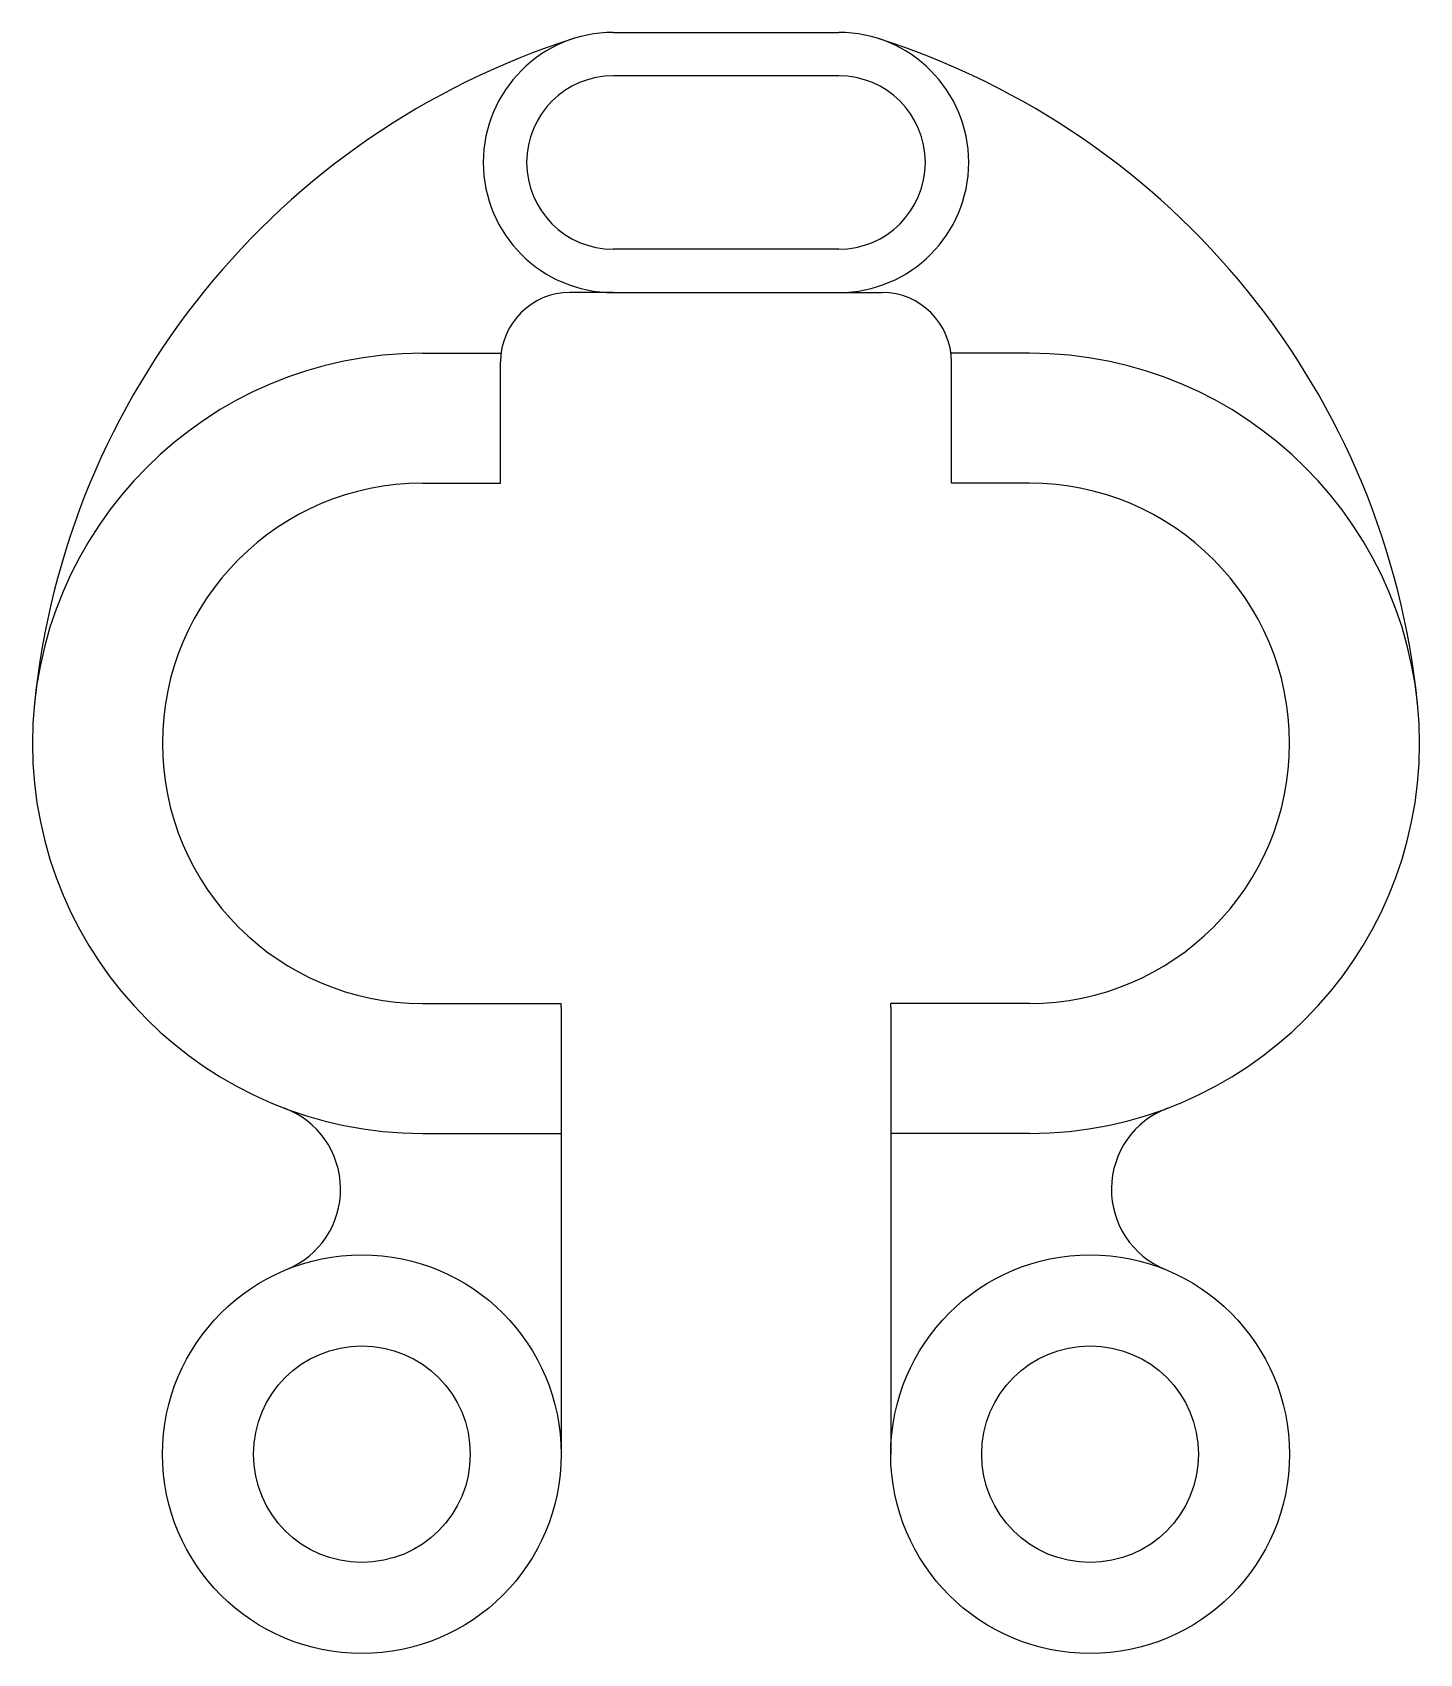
# Model space of a CAD drawing. Header units: millimetres. Extents: x 1051 to 1622, y 269 to 936.
import ezdxf

# ---------------------------------------------------------------- set-up
doc = ezdxf.new("R2010")
doc.units = ezdxf.units.MM
doc.header["$MEASUREMENT"] = 0

msp = doc.modelspace()

# ---------------------------------------------------------------- linework, layer by layer
for p, q in [((1290.23, 935.77), (1382.99, 935.77)), ((1382.99, 917.93), (1290.23, 917.93)), ((1382.99, 846.58), (1290.23, 846.58)), ((1290.23, 828.74), (1272.39, 828.74)), ((1290.23, 828.74), (1382.99, 828.74)), ((1382.99, 828.74), (1400.83, 828.74)), ((1211.75, 803.77), (1243.85, 803.77)), ((1461.48, 803.77), (1429.37, 803.77)), ((1243.85, 750.25), (1243.85, 800.2)), ((1429.37, 750.25), (1429.37, 800.2)), ((1211.75, 750.25), (1243.85, 750.25)), ((1461.48, 750.25), (1429.37, 750.25)), ((1211.75, 536.2), (1268.83, 536.2)), ((1268.83, 534.65), (1268.83, 536.2)), ((1268.83, 534.65), (1268.83, 447.78)), ((1461.48, 536.2), (1404.39, 536.2)), ((1404.39, 534.65), (1404.39, 536.2)), ((1404.39, 534.65), (1404.39, 447.78)), ((1211.75, 482.69), (1268.83, 482.69)), ((1461.48, 482.69), (1404.39, 482.69)), ((1268.83, 447.78), (1268.83, 350.69)), ((1404.39, 447.78), (1404.39, 350.69))]:
    msp.add_line(p, q)
for centre, radius in [((1186.77, 350.69), 82.05), ((1486.45, 350.69), 82.05), ((1186.77, 350.69), 44.59), ((1486.45, 350.69), 44.59)]:
    msp.add_circle(centre, radius)
for centre, radius, start, end in [((1290.23, 882.25), 53.51, 90, 270), ((1382.99, 882.25), 53.51, 270, 90), ((1382.99, 882.25), 53.51, 270, 90), ((1371.5, 627.33), 321.08, 107.68095, 174.31561), ((1301.72, 627.33), 321.08, 5.68439, 72.31905), ((1290.23, 882.25), 35.68, 90, 270), ((1382.99, 882.25), 35.68, 270, 90), ((1382.99, 882.25), 35.68, 270, 90), ((1272.39, 800.2), 28.54, 90, 180), ((1400.83, 800.2), 28.54, 0, 90), ((1211.75, 643.23), 160.54, 90, 270), ((1461.48, 643.23), 160.54, 270, 90), ((1211.75, 643.23), 107.03, 90, 270), ((1461.48, 643.23), 107.03, 270, 90), ((1142.32, 459.7), 35.68, 292.1826, 69.27957), ((1530.9, 459.7), 35.68, 110.72043, 247.8174)]:
    msp.add_arc(centre, radius, start, end)

doc.saveas('drawing.dxf')
